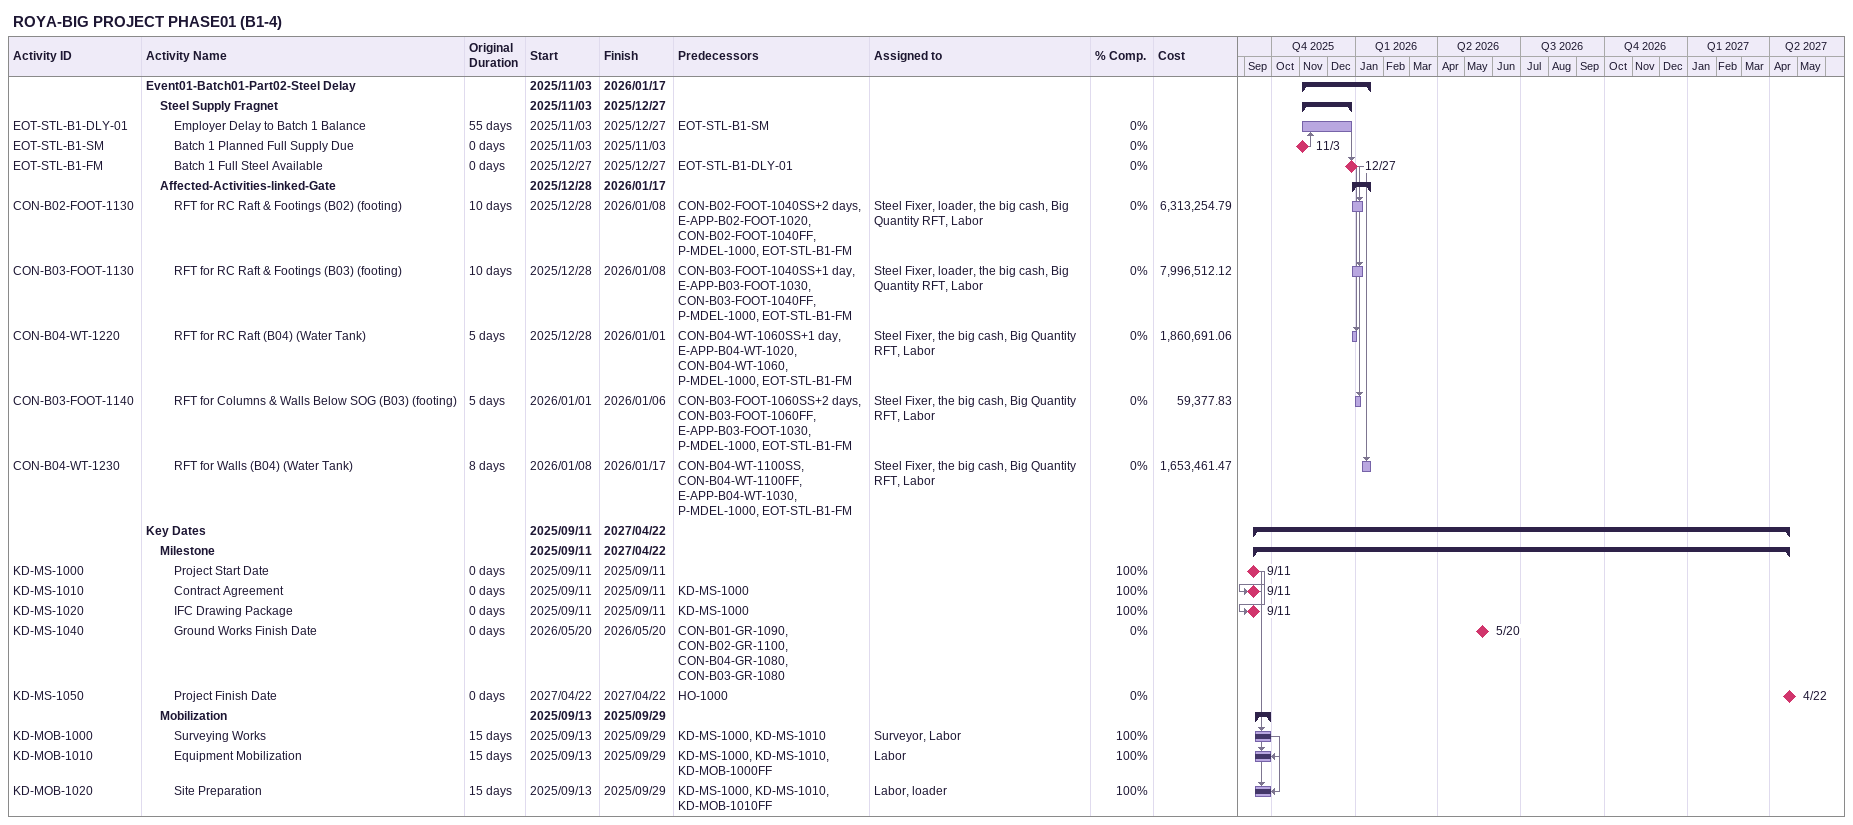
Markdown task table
ROYA-BIG PROJECT PHASE01 (B1-4)

| ID | Level | Task | Original duration | Start | Finish | Predecessors | Resources | % complete | Cost |
|---|---|---|---|---|---|---|---|---|---|
|  | 1 | **Event01-Batch01-Part02-Steel Delay** |  | 2025-11-03 | 2026-01-17 |  |  |  |  |
|  | 2 | **Steel Supply Fragnet** |  | 2025-11-03 | 2025-12-27 |  |  |  |  |
| EOT-STL-B1-DLY-01 | 3 | Employer Delay to Batch 1 Balance | 55d | 2025-11-03 | 2025-12-27 | EOT-STL-B1-SM |  | 0 |  |
| EOT-STL-B1-SM | 3 | Batch 1 Planned Full Supply Due | 0d | 2025-11-03 | 2025-11-03 |  |  | 0 |  |
| EOT-STL-B1-FM | 3 | Batch 1 Full Steel Available | 0d | 2025-12-27 | 2025-12-27 | EOT-STL-B1-DLY-01 |  | 0 |  |
|  | 2 | **Affected-Activities-linked-Gate** |  | 2025-12-28 | 2026-01-17 |  |  |  |  |
| CON-B02-FOOT-1130 | 3 | RFT for RC Raft & Footings (B02) (footing) | 10d | 2025-12-28 | 2026-01-08 | CON-B02-FOOT-1040SS+2d, E-APP-B02-FOOT-1020, CON-B02-FOOT-1040FF, P-MDEL-1000, EOT-STL-B1-FM | Steel Fixer, loader, the big cash, Big Quantity RFT, Labor | 0 | 6313254.79 |
| CON-B03-FOOT-1130 | 3 | RFT for RC Raft & Footings (B03) (footing) | 10d | 2025-12-28 | 2026-01-08 | CON-B03-FOOT-1040SS+1d, E-APP-B03-FOOT-1030, CON-B03-FOOT-1040FF, P-MDEL-1000, EOT-STL-B1-FM | Steel Fixer, loader, the big cash, Big Quantity RFT, Labor | 0 | 7996512.12 |
| CON-B04-WT-1220 | 3 | RFT for RC Raft (B04) (Water Tank) | 5d | 2025-12-28 | 2026-01-01 | CON-B04-WT-1060SS+1d, E-APP-B04-WT-1020, CON-B04-WT-1060, P-MDEL-1000, EOT-STL-B1-FM | Steel Fixer, the big cash, Big Quantity RFT, Labor | 0 | 1860691.06 |
| CON-B03-FOOT-1140 | 3 | RFT for Columns & Walls Below SOG (B03) (footing) | 5d | 2026-01-01 | 2026-01-06 | CON-B03-FOOT-1060SS+2d, CON-B03-FOOT-1060FF, E-APP-B03-FOOT-1030, P-MDEL-1000, EOT-STL-B1-FM | Steel Fixer, the big cash, Big Quantity RFT, Labor | 0 | 59377.83 |
| CON-B04-WT-1230 | 3 | RFT for Walls (B04) (Water Tank) | 8d | 2026-01-08 | 2026-01-17 | CON-B04-WT-1100SS, CON-B04-WT-1100FF, E-APP-B04-WT-1030, P-MDEL-1000, EOT-STL-B1-FM | Steel Fixer, the big cash, Big Quantity RFT, Labor | 0 | 1653461.47 |
|  | 1 | **Key Dates** |  | 2025-09-11 | 2027-04-22 |  |  |  |  |
|  | 2 | **Milestone** |  | 2025-09-11 | 2027-04-22 |  |  |  |  |
| KD-MS-1000 | 3 | Project Start Date | 0d | 2025-09-11 | 2025-09-11 |  |  | 100 |  |
| KD-MS-1010 | 3 | Contract Agreement | 0d | 2025-09-11 | 2025-09-11 | KD-MS-1000 |  | 100 |  |
| KD-MS-1020 | 3 | IFC Drawing Package | 0d | 2025-09-11 | 2025-09-11 | KD-MS-1000 |  | 100 |  |
| KD-MS-1040 | 3 | Ground Works Finish Date | 0d | 2026-05-20 | 2026-05-20 | CON-B01-GR-1090, CON-B02-GR-1100, CON-B04-GR-1080, CON-B03-GR-1080 |  | 0 |  |
| KD-MS-1050 | 3 | Project Finish Date | 0d | 2027-04-22 | 2027-04-22 | HO-1000 |  | 0 |  |
|  | 2 | **Mobilization** |  | 2025-09-13 | 2025-09-29 |  |  |  |  |
| KD-MOB-1000 | 3 | Surveying Works | 15d | 2025-09-13 | 2025-09-29 | KD-MS-1000, KD-MS-1010 | Surveyor, Labor | 100 |  |
| KD-MOB-1010 | 3 | Equipment Mobilization | 15d | 2025-09-13 | 2025-09-29 | KD-MS-1000, KD-MS-1010, KD-MOB-1000FF | Labor | 100 |  |
| KD-MOB-1020 | 3 | Site Preparation | 15d | 2025-09-13 | 2025-09-29 | KD-MS-1000, KD-MS-1010, KD-MOB-1010FF | Labor, loader | 100 |  |
